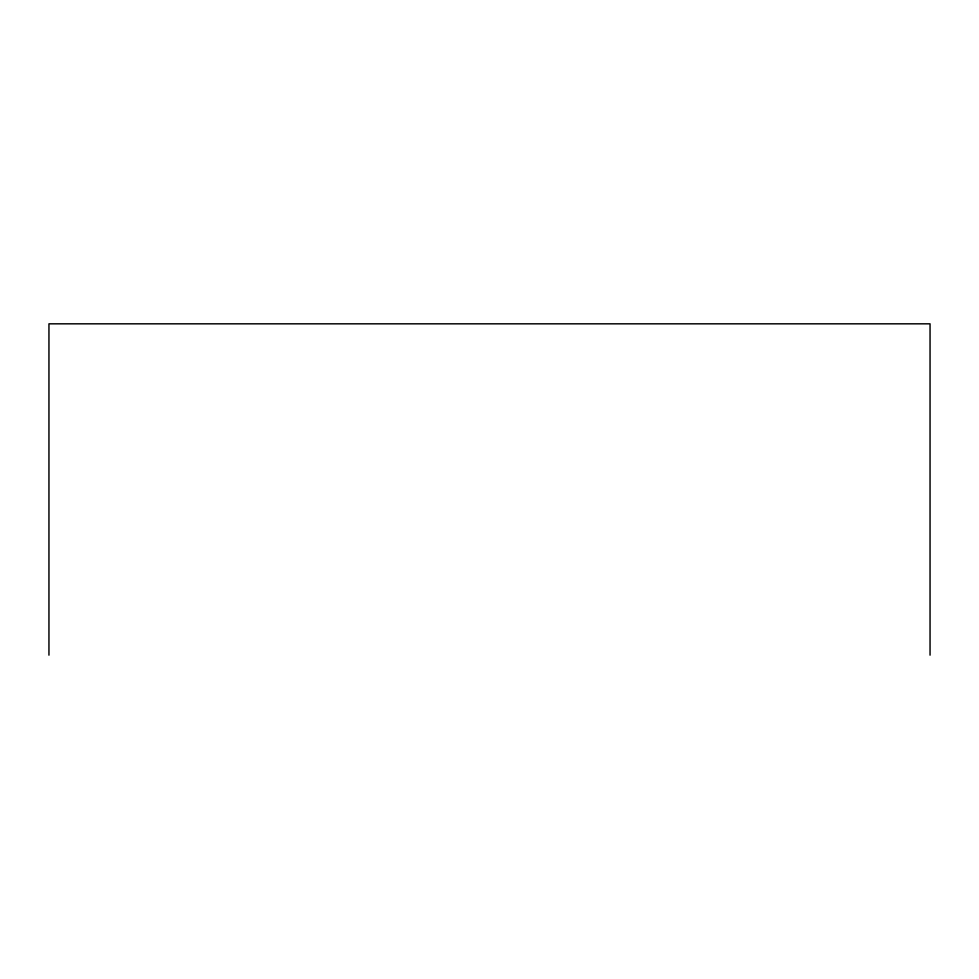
<?xml version="1.0" encoding="UTF-8"?>
<svg xmlns="http://www.w3.org/2000/svg" width="979" height="979" viewBox="0 0 979 979"><rect width="100%" height="100%" fill="white"/><g stroke="black" fill="none" stroke-linecap="round" stroke-linejoin="round"><path stroke-width="1.47" d="M930.05 655.171L930.05 323.829L48.95 323.829L48.95 655.171"/></g></svg>
